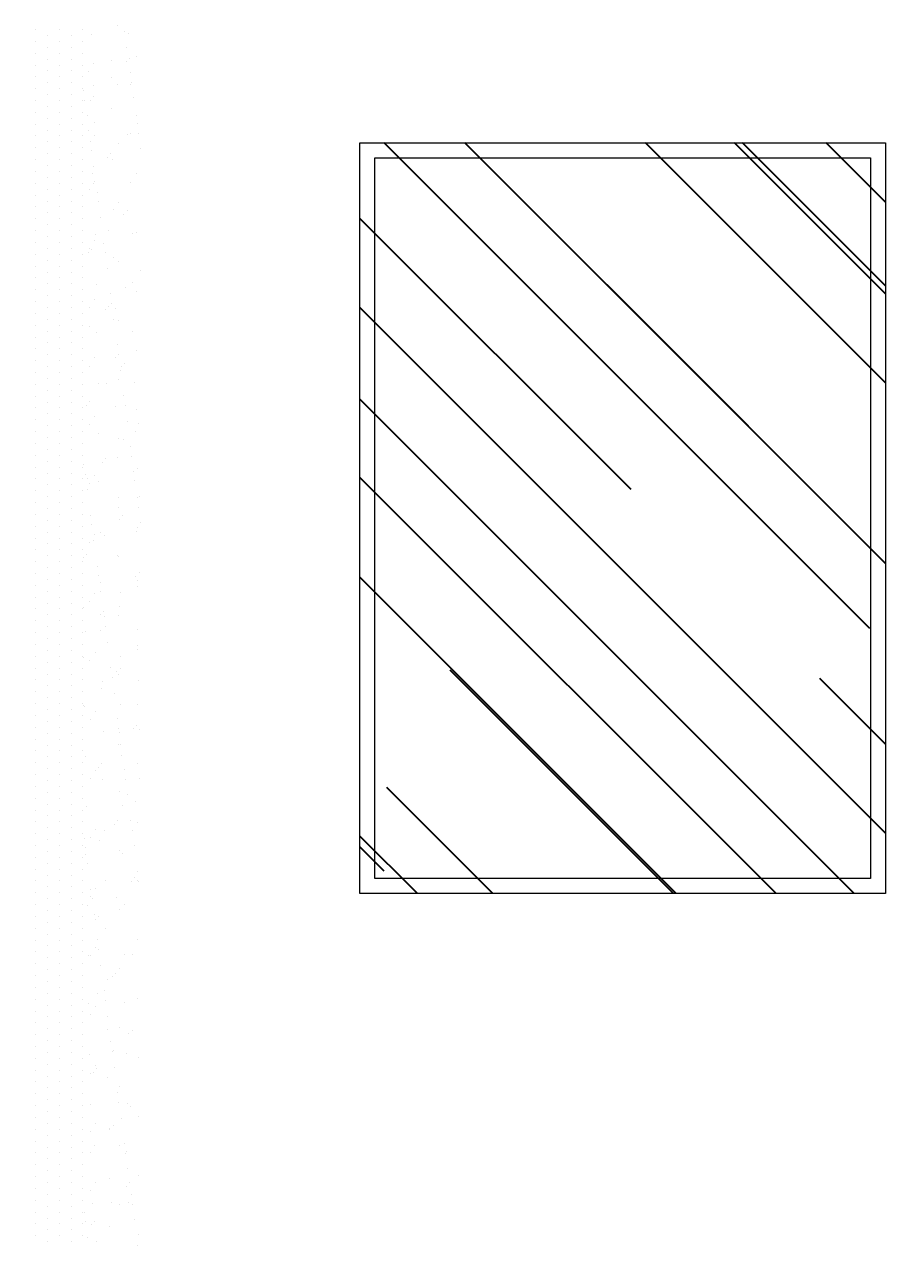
# Model space of a CAD drawing. Extents: x -178 to 151, y -135 to 745.
# Drawn here: x 119.346 to 120.275, y 706.29 to 707.608 of the extents above; entities that cross this region are included whole.
import ezdxf

# ---------------------------------------------------------------- set-up
doc = ezdxf.new("R2010")
doc.units = 0
doc.header["$MEASUREMENT"] = 0
doc.header["$PDSIZE"] = -5
doc.layers.get('0').update_dxf_attribs({"linetype": 'CONTINUOUS'})
doc.layers.get('Defpoints').update_dxf_attribs({"linetype": 'CONTINUOUS'})
doc.layers.add('COTA', color=7, linetype='CONTINUOUS')
doc.layers.add('COTAS', color=7, linetype='CONTINUOUS')
for name, color, linetype, lineweight in [('E-Lay-9', 9, 'CONTINUOUS', 9), ('E-Pen-C', 4, 'CONTINUOUS', 15), ('E-Pen-G', 3, 'CONTINUOUS', 30)]:
    doc.layers.add(name, color=color, linetype=linetype, lineweight=lineweight)
doc.styles.add('F2', font='swissc.ttf')
doc.dimstyles.new('DIMENSION-1', dxfattribs={"dimtxt": 0.11, "dimasz": 0.07, "dimexe": 1, "dimexo": 0, "dimgap": 0.12, "dimtad": 1, "dimzin": 7, "dimdsep": 46, "dimtxsty": 'F2', "dimblk1": 'TRACO', "dimblk2": 'TRACO', "dimsah": 1, "dimcen": 1, "dimse1": 1, "dimse2": 1, "dimclrd": 256, "dimclre": 256, "dimclrt": 6, "dimadec": 0, "dimazin": 0, "dimtfac": 1, "dimtix": 1, "dimtmove": 2, "dimatfit": 3, "dimldrblk": 'TRACO', "dimfxl": 1, "dimtolj": 1, "dimtzin": 0, "dimarcsym": 0})

# ---------------------------------------------------------------- blocks, each defined once
blk = doc.blocks.new('A$C7AFB675E')
at = {"color": 8}
for p, q in [((5.0445, 2.2818), (5.0445, 2.2818)), ((5.0307, 2.272), (5.0307, 2.272)), ((5.0351, 2.2741), (5.0351, 2.2741)), ((5.0793, 2.2704), (5.0793, 2.2704)), ((5.0912, 2.2769), (5.0912, 2.2769)), ((5.0912, 2.2612), (5.0912, 2.2612)), ((5.1069, 2.269), (5.1069, 2.269)), ((5.1227, 2.2769), (5.1227, 2.2769)), ((5.1227, 2.2612), (5.1227, 2.2612)), ((5.1384, 2.269), (5.1384, 2.269)), ((5.1542, 2.2769), (5.1542, 2.2769)), ((5.1542, 2.2612), (5.1542, 2.2612)), ((5.0324, 2.2536), (5.0324, 2.2536)), ((5.0912, 2.2454), (5.0912, 2.2454)), ((5.1069, 2.2533), (5.1069, 2.2533)), ((5.1227, 2.2454), (5.1227, 2.2454)), ((5.1384, 2.2533), (5.1384, 2.2533)), ((5.1542, 2.2454), (5.1542, 2.2454)), ((5.02, 2.2416), (5.02, 2.2416)), ((5.0291, 2.239), (5.0291, 2.239)), ((5.0333, 2.2344), (5.0333, 2.2344)), ((5.0532, 2.2364), (5.0532, 2.2364)), ((5.0764, 2.2318), (5.0764, 2.2318)), ((5.0912, 2.2297), (5.0912, 2.2297)), ((5.1069, 2.2375), (5.1069, 2.2375)), ((5.1227, 2.2297), (5.1227, 2.2297)), ((5.1384, 2.2375), (5.1384, 2.2375)), ((5.1542, 2.2297), (5.1542, 2.2297)), ((5.0279, 2.2194), (5.0279, 2.2194)), ((5.0534, 2.2125), (5.0534, 2.2125)), ((5.0831, 2.2212), (5.0831, 2.2212)), ((5.0912, 2.2139), (5.0912, 2.2139)), ((5.1069, 2.2218), (5.1069, 2.2218)), ((5.1227, 2.2139), (5.1227, 2.2139)), ((5.1384, 2.2218), (5.1384, 2.2218)), ((5.1542, 2.2139), (5.1542, 2.2139)), ((5.0261, 2.2062), (5.0261, 2.2062)), ((5.0283, 2.2039), (5.0283, 2.2039)), ((5.0444, 2.2033), (5.0444, 2.2033)), ((5.0768, 2.2024), (5.0768, 2.2024)), ((5.0901, 2.1961), (5.0901, 2.1961)), ((5.0912, 2.1982), (5.0912, 2.1982)), ((5.1069, 2.206), (5.1069, 2.206)), ((5.1227, 2.1982), (5.1227, 2.1982)), ((5.1384, 2.206), (5.1384, 2.206)), ((5.1542, 2.1982), (5.1542, 2.1982)), ((5.0234, 2.1858), (5.0234, 2.1858)), ((5.0764, 2.1874), (5.0764, 2.1874)), ((5.0807, 2.1827), (5.0807, 2.1827)), ((5.0883, 2.183), (5.0883, 2.183)), ((5.0912, 2.1824), (5.0912, 2.1824)), ((5.1069, 2.1903), (5.1069, 2.1903)), ((5.1227, 2.1824), (5.1227, 2.1824)), ((5.1384, 2.1903), (5.1384, 2.1903)), ((5.1542, 2.1824), (5.1542, 2.1824)), ((5.0535, 2.172), (5.0535, 2.172)), ((5.0912, 2.1667), (5.0912, 2.1667)), ((5.1069, 2.1745), (5.1069, 2.1745)), ((5.1227, 2.1667), (5.1227, 2.1667)), ((5.1384, 2.1745), (5.1384, 2.1745)), ((5.1542, 2.1667), (5.1542, 2.1667)), ((5.0189, 2.1515), (5.0189, 2.1515)), ((5.0199, 2.1631), (5.0199, 2.1631)), ((5.0762, 2.1534), (5.0762, 2.1534)), ((5.0856, 2.1625), (5.0856, 2.1625)), ((5.0912, 2.1509), (5.0912, 2.1509)), ((5.1069, 2.1588), (5.1069, 2.1588)), ((5.1227, 2.1509), (5.1227, 2.1509)), ((5.1384, 2.1588), (5.1384, 2.1588)), ((5.1542, 2.1509), (5.1542, 2.1509)), ((5.0172, 2.1384), (5.0172, 2.1384)), ((5.0274, 2.138), (5.0274, 2.138)), ((5.0313, 2.1367), (5.0313, 2.1367)), ((5.076, 2.1364), (5.076, 2.1364)), ((5.083, 2.1427), (5.083, 2.1427)), ((5.0912, 2.1352), (5.0912, 2.1352)), ((5.1069, 2.143), (5.1069, 2.143)), ((5.1227, 2.1352), (5.1227, 2.1352)), ((5.1384, 2.143), (5.1384, 2.143)), ((5.1542, 2.1352), (5.1542, 2.1352)), ((5.0145, 2.1179), (5.0145, 2.1179)), ((5.0443, 2.1248), (5.0443, 2.1248)), ((5.0794, 2.1152), (5.0794, 2.1152)), ((5.0811, 2.1283), (5.0811, 2.1283)), ((5.0912, 2.1194), (5.0912, 2.1194)), ((5.1069, 2.1273), (5.1069, 2.1273)), ((5.1227, 2.1194), (5.1227, 2.1194)), ((5.1384, 2.1273), (5.1384, 2.1273)), ((5.1542, 2.1194), (5.1542, 2.1194)), ((5.0511, 2.1039), (5.0511, 2.1039)), ((5.0543, 2.1116), (5.0543, 2.1116)), ((5.0585, 2.107), (5.0585, 2.107)), ((5.0912, 2.1037), (5.0912, 2.1037)), ((5.1069, 2.1115), (5.1069, 2.1115)), ((5.1227, 2.1037), (5.1227, 2.1037)), ((5.1384, 2.1115), (5.1384, 2.1115)), ((5.1542, 2.1037), (5.1542, 2.1037)), ((5.0197, 2.0846), (5.0197, 2.0846)), ((5.0767, 2.0947), (5.0767, 2.0947)), ((5.0786, 2.0851), (5.0786, 2.0851)), ((5.0912, 2.0879), (5.0912, 2.0879)), ((5.1069, 2.0958), (5.1069, 2.0958)), ((5.1227, 2.0879), (5.1227, 2.0879)), ((5.1384, 2.0958), (5.1384, 2.0958)), ((5.1542, 2.0879), (5.1542, 2.0879)), ((5.0278, 2.0735), (5.0278, 2.0735)), ((5.0761, 2.0749), (5.0761, 2.0749)), ((5.0763, 2.0719), (5.0763, 2.0719)), ((5.0912, 2.0722), (5.0912, 2.0722)), ((5.1069, 2.08), (5.1069, 2.08)), ((5.1227, 2.0722), (5.1227, 2.0722)), ((5.1384, 2.08), (5.1384, 2.08)), ((5.1542, 2.0722), (5.1542, 2.0722)), ((5.0722, 2.0605), (5.0722, 2.0605)), ((5.0829, 2.0643), (5.0829, 2.0643)), ((5.0912, 2.0564), (5.0912, 2.0564)), ((5.1069, 2.0643), (5.1069, 2.0643)), ((5.1227, 2.0564), (5.1227, 2.0564)), ((5.1384, 2.0643), (5.1384, 2.0643)), ((5.1542, 2.0564), (5.1542, 2.0564)), ((5.0322, 2.0359), (5.0322, 2.0359)), ((5.0441, 2.0464), (5.0441, 2.0464)), ((5.0502, 2.0379), (5.0502, 2.0379)), ((5.0705, 2.0473), (5.0705, 2.0473)), ((5.0912, 2.0407), (5.0912, 2.0407)), ((5.1069, 2.0485), (5.1069, 2.0485)), ((5.1227, 2.0407), (5.1227, 2.0407)), ((5.1384, 2.0485), (5.1384, 2.0485)), ((5.1542, 2.0407), (5.1542, 2.0407)), ((5.0364, 2.0312), (5.0364, 2.0312)), ((5.0678, 2.0269), (5.0678, 2.0269)), ((5.0912, 2.0249), (5.0912, 2.0249)), ((5.1069, 2.0328), (5.1069, 2.0328)), ((5.1069, 2.017), (5.1069, 2.017)), ((5.1227, 2.0249), (5.1227, 2.0249)), ((5.1384, 2.0328), (5.1384, 2.0328)), ((5.1384, 2.017), (5.1384, 2.017)), ((5.1542, 2.0249), (5.1542, 2.0249)), ((5.0196, 2.0061), (5.0196, 2.0061)), ((5.0253, 2.0055), (5.0253, 2.0055)), ((5.0565, 2.0093), (5.0565, 2.0093)), ((5.0739, 2.0039), (5.0739, 2.0039)), ((5.0912, 2.0092), (5.0912, 2.0092)), ((5.1069, 2.0013), (5.1069, 2.0013)), ((5.1227, 2.0092), (5.1227, 2.0092)), ((5.1384, 2.0013), (5.1384, 2.0013)), ((5.1542, 2.0092), (5.1542, 2.0092)), ((5.0633, 1.9926), (5.0633, 1.9926)), ((5.0759, 1.9964), (5.0759, 1.9964)), ((5.0827, 1.9858), (5.0827, 1.9858)), ((5.0912, 1.9934), (5.0912, 1.9934)), ((5.1069, 1.9855), (5.1069, 1.9855)), ((5.1227, 1.9934), (5.1227, 1.9934)), ((5.1384, 1.9855), (5.1384, 1.9855)), ((5.1542, 1.9934), (5.1542, 1.9934)), ((5.0505, 1.9735), (5.0505, 1.9735)), ((5.0615, 1.9795), (5.0615, 1.9795)), ((5.0795, 1.9842), (5.0795, 1.9842)), ((5.0838, 1.9796), (5.0838, 1.9796)), ((5.0912, 1.9777), (5.0912, 1.9777)), ((5.1069, 1.9698), (5.1069, 1.9698)), ((5.1227, 1.9777), (5.1227, 1.9777)), ((5.1384, 1.9698), (5.1384, 1.9698)), ((5.1542, 1.9777), (5.1542, 1.9777)), ((5.0143, 1.9555), (5.0143, 1.9555)), ((5.044, 1.9679), (5.044, 1.9679)), ((5.0588, 1.959), (5.0588, 1.959)), ((5.0912, 1.9619), (5.0912, 1.9619)), ((5.1069, 1.954), (5.1069, 1.954)), ((5.1227, 1.9619), (5.1227, 1.9619)), ((5.1384, 1.954), (5.1384, 1.954)), ((5.1542, 1.9619), (5.1542, 1.9619)), ((5.0245, 1.9395), (5.0245, 1.9395)), ((5.073, 1.9379), (5.073, 1.9379)), ((5.0912, 1.9462), (5.0912, 1.9462)), ((5.1069, 1.9383), (5.1069, 1.9383)), ((5.1227, 1.9462), (5.1227, 1.9462)), ((5.1384, 1.9383), (5.1384, 1.9383)), ((5.1542, 1.9462), (5.1542, 1.9462)), ((5.0195, 1.9277), (5.0195, 1.9277)), ((5.0344, 1.9335), (5.0344, 1.9335)), ((5.0543, 1.9248), (5.0543, 1.9248)), ((5.0912, 1.9304), (5.0912, 1.9304)), ((5.1069, 1.9225), (5.1069, 1.9225)), ((5.1227, 1.9304), (5.1227, 1.9304)), ((5.1384, 1.9225), (5.1384, 1.9225)), ((5.1542, 1.9304), (5.1542, 1.9304)), ((5.0481, 1.9054), (5.0481, 1.9054)), ((5.0526, 1.9117), (5.0526, 1.9117)), ((5.0574, 1.9085), (5.0574, 1.9085)), ((5.0616, 1.9038), (5.0616, 1.9038)), ((5.0758, 1.9179), (5.0758, 1.9179)), ((5.0826, 1.9073), (5.0826, 1.9073)), ((5.0912, 1.9147), (5.0912, 1.9147)), ((5.1069, 1.9068), (5.1069, 1.9068)), ((5.1227, 1.9147), (5.1227, 1.9147)), ((5.1384, 1.9068), (5.1384, 1.9068)), ((5.1542, 1.9147), (5.1542, 1.9147)), ((5.0438, 1.8894), (5.0438, 1.8894)), ((5.0499, 1.8912), (5.0499, 1.8912)), ((5.0912, 1.8989), (5.0912, 1.8989)), ((5.1069, 1.891), (5.1069, 1.891)), ((5.1227, 1.8989), (5.1227, 1.8989)), ((5.1384, 1.891), (5.1384, 1.891)), ((5.1542, 1.8989), (5.1542, 1.8989)), ((5.0248, 1.875), (5.0248, 1.875)), ((5.0733, 1.8734), (5.0733, 1.8734)), ((5.0817, 1.8819), (5.0817, 1.8819)), ((5.0912, 1.8832), (5.0912, 1.8832)), ((5.1069, 1.8753), (5.1069, 1.8753)), ((5.1227, 1.8832), (5.1227, 1.8832)), ((5.1384, 1.8753), (5.1384, 1.8753)), ((5.1542, 1.8832), (5.1542, 1.8832)), ((5.0454, 1.857), (5.0454, 1.857)), ((5.0912, 1.8674), (5.0912, 1.8674)), ((5.1069, 1.8595), (5.1069, 1.8595)), ((5.1227, 1.8674), (5.1227, 1.8674)), ((5.1384, 1.8595), (5.1384, 1.8595)), ((5.1542, 1.8674), (5.1542, 1.8674)), ((5.0193, 1.8492), (5.0193, 1.8492)), ((5.0437, 1.8438), (5.0437, 1.8438)), ((5.0472, 1.8395), (5.0472, 1.8395)), ((5.0757, 1.8395), (5.0757, 1.8395)), ((5.0912, 1.8517), (5.0912, 1.8517)), ((5.1069, 1.8438), (5.1069, 1.8438)), ((5.1227, 1.8517), (5.1227, 1.8517)), ((5.1384, 1.8438), (5.1384, 1.8438)), ((5.1542, 1.8517), (5.1542, 1.8517)), ((5.0353, 1.8327), (5.0353, 1.8327)), ((5.0395, 1.8281), (5.0395, 1.8281)), ((5.041, 1.8234), (5.041, 1.8234)), ((5.0824, 1.8288), (5.0824, 1.8288)), ((5.0912, 1.8359), (5.0912, 1.8359)), ((5.1069, 1.828), (5.1069, 1.828)), ((5.1227, 1.8359), (5.1227, 1.8359)), ((5.1384, 1.828), (5.1384, 1.828)), ((5.1542, 1.8359), (5.1542, 1.8359)), ((5.0223, 1.807), (5.0223, 1.807)), ((5.0437, 1.8109), (5.0437, 1.8109)), ((5.0596, 1.8061), (5.0596, 1.8061)), ((5.0912, 1.8202), (5.0912, 1.8202)), ((5.1069, 1.8123), (5.1069, 1.8123)), ((5.1227, 1.8202), (5.1227, 1.8202)), ((5.1384, 1.8123), (5.1384, 1.8123)), ((5.1542, 1.8202), (5.1542, 1.8202)), ((5.0709, 1.8054), (5.0709, 1.8054)), ((5.0912, 1.8044), (5.0912, 1.8044)), ((5.1069, 1.7965), (5.1069, 1.7965)), ((5.1227, 1.8044), (5.1227, 1.8044)), ((5.1384, 1.7965), (5.1384, 1.7965)), ((5.1542, 1.8044), (5.1542, 1.8044)), ((5.0348, 1.776), (5.0348, 1.776)), ((5.0365, 1.7891), (5.0365, 1.7891)), ((5.0476, 1.775), (5.0476, 1.775)), ((5.0826, 1.7811), (5.0826, 1.7811)), ((5.0868, 1.7764), (5.0868, 1.7764)), ((5.0912, 1.7887), (5.0912, 1.7887)), ((5.0912, 1.7729), (5.0912, 1.7729)), ((5.1069, 1.7808), (5.1069, 1.7808)), ((5.1227, 1.7887), (5.1227, 1.7887)), ((5.1227, 1.7729), (5.1227, 1.7729)), ((5.1384, 1.7808), (5.1384, 1.7808)), ((5.1542, 1.7887), (5.1542, 1.7887)), ((5.1542, 1.7729), (5.1542, 1.7729)), ((5.0192, 1.7707), (5.0192, 1.7707)), ((5.0755, 1.761), (5.0755, 1.761)), ((5.0912, 1.7572), (5.0912, 1.7572)), ((5.1069, 1.765), (5.1069, 1.765)), ((5.1227, 1.7572), (5.1227, 1.7572)), ((5.1384, 1.765), (5.1384, 1.765)), ((5.1542, 1.7572), (5.1542, 1.7572)), ((5.0174, 1.7523), (5.0174, 1.7523)), ((5.0215, 1.741), (5.0215, 1.741)), ((5.0321, 1.7555), (5.0321, 1.7555)), ((5.0823, 1.7504), (5.0823, 1.7504)), ((5.0912, 1.7414), (5.0912, 1.7414)), ((5.1069, 1.7493), (5.1069, 1.7493)), ((5.1227, 1.7414), (5.1227, 1.7414)), ((5.1384, 1.7493), (5.1384, 1.7493)), ((5.1542, 1.7414), (5.1542, 1.7414)), ((5.0375, 1.7304), (5.0375, 1.7304)), ((5.0435, 1.7324), (5.0435, 1.7324)), ((5.07, 1.7394), (5.07, 1.7394)), ((5.0912, 1.7257), (5.0912, 1.7257)), ((5.1069, 1.7335), (5.1069, 1.7335)), ((5.1227, 1.7257), (5.1227, 1.7257)), ((5.1384, 1.7335), (5.1384, 1.7335)), ((5.1542, 1.7257), (5.1542, 1.7257)), ((5.0258, 1.7082), (5.0258, 1.7082)), ((5.0275, 1.7213), (5.0275, 1.7213)), ((5.0912, 1.7099), (5.0912, 1.7099)), ((5.1069, 1.7178), (5.1069, 1.7178)), ((5.1227, 1.7099), (5.1227, 1.7099)), ((5.1384, 1.7178), (5.1384, 1.7178)), ((5.1542, 1.7099), (5.1542, 1.7099)), ((5.019, 1.6922), (5.019, 1.6922)), ((5.0451, 1.7069), (5.0451, 1.7069)), ((5.0605, 1.7053), (5.0605, 1.7053)), ((5.0647, 1.7007), (5.0647, 1.7007)), ((5.0897, 1.6981), (5.0897, 1.6981)), ((5.0912, 1.6942), (5.0912, 1.6942)), ((5.1069, 1.702), (5.1069, 1.702)), ((5.1227, 1.6942), (5.1227, 1.6942)), ((5.1384, 1.702), (5.1384, 1.702)), ((5.1542, 1.6942), (5.1542, 1.6942)), ((5.0218, 1.6765), (5.0218, 1.6765)), ((5.0231, 1.6877), (5.0231, 1.6877)), ((5.0754, 1.6825), (5.0754, 1.6825)), ((5.0848, 1.6787), (5.0848, 1.6787)), ((5.088, 1.6849), (5.088, 1.6849)), ((5.0912, 1.6784), (5.0912, 1.6784)), ((5.1069, 1.6863), (5.1069, 1.6863)), ((5.1227, 1.6784), (5.1227, 1.6784)), ((5.1384, 1.6863), (5.1384, 1.6863)), ((5.1542, 1.6784), (5.1542, 1.6784)), ((5.0703, 1.6749), (5.0703, 1.6749)), ((5.0821, 1.6719), (5.0821, 1.6719)), ((5.0853, 1.6645), (5.0853, 1.6645)), ((5.0912, 1.6627), (5.0912, 1.6627)), ((5.1069, 1.6705), (5.1069, 1.6705)), ((5.1227, 1.6627), (5.1227, 1.6627)), ((5.1384, 1.6705), (5.1384, 1.6705)), ((5.1542, 1.6627), (5.1542, 1.6627)), ((5.0154, 1.6546), (5.0154, 1.6546)), ((5.0186, 1.6535), (5.0186, 1.6535)), ((5.0434, 1.654), (5.0434, 1.654)), ((5.0912, 1.6469), (5.0912, 1.6469)), ((5.1069, 1.6548), (5.1069, 1.6548)), ((5.1227, 1.6469), (5.1227, 1.6469)), ((5.1384, 1.6548), (5.1384, 1.6548)), ((5.1542, 1.6469), (5.1542, 1.6469)), ((5.0169, 1.6403), (5.0169, 1.6403)), ((5.0384, 1.6295), (5.0384, 1.6295)), ((5.0443, 1.641), (5.0443, 1.641)), ((5.0808, 1.6302), (5.0808, 1.6302)), ((5.0912, 1.6312), (5.0912, 1.6312)), ((5.1069, 1.639), (5.1069, 1.639)), ((5.1227, 1.6312), (5.1227, 1.6312)), ((5.1384, 1.639), (5.1384, 1.639)), ((5.1542, 1.6312), (5.1542, 1.6312)), ((5.0142, 1.6199), (5.0142, 1.6199)), ((5.0189, 1.6138), (5.0189, 1.6138)), ((5.0426, 1.6249), (5.0426, 1.6249)), ((5.0791, 1.6171), (5.0791, 1.6171)), ((5.0912, 1.6154), (5.0912, 1.6154)), ((5.1069, 1.6233), (5.1069, 1.6233)), ((5.1227, 1.6154), (5.1227, 1.6154)), ((5.1384, 1.6233), (5.1384, 1.6233)), ((5.1542, 1.6154), (5.1542, 1.6154)), ((5.0193, 1.6085), (5.0193, 1.6085)), ((5.0627, 1.603), (5.0627, 1.603)), ((5.0679, 1.6069), (5.0679, 1.6069)), ((5.0752, 1.604), (5.0752, 1.604)), ((5.0764, 1.5966), (5.0764, 1.5966)), ((5.0912, 1.5997), (5.0912, 1.5997)), ((5.1069, 1.6075), (5.1069, 1.6075)), ((5.1227, 1.5997), (5.1227, 1.5997)), ((5.1384, 1.6075), (5.1384, 1.6075)), ((5.1542, 1.5997), (5.1542, 1.5997)), ((5.082, 1.5934), (5.082, 1.5934)), ((5.0857, 1.5779), (5.0857, 1.5779)), ((5.0912, 1.5839), (5.0912, 1.5839)), ((5.1069, 1.5918), (5.1069, 1.5918)), ((5.1227, 1.5839), (5.1227, 1.5839)), ((5.1384, 1.5918), (5.1384, 1.5918)), ((5.1542, 1.5839), (5.1542, 1.5839)), ((5.0433, 1.5755), (5.0433, 1.5755)), ((5.0446, 1.5765), (5.0446, 1.5765)), ((5.0719, 1.5624), (5.0719, 1.5624)), ((5.0899, 1.5733), (5.0899, 1.5733)), ((5.0912, 1.5682), (5.0912, 1.5682)), ((5.1069, 1.576), (5.1069, 1.576)), ((5.1227, 1.5682), (5.1227, 1.5682)), ((5.1384, 1.576), (5.1384, 1.576)), ((5.1542, 1.5682), (5.1542, 1.5682)), ((5.0162, 1.5538), (5.0162, 1.5538)), ((5.0205, 1.5491), (5.0205, 1.5491)), ((5.0701, 1.5493), (5.0701, 1.5493)), ((5.0912, 1.5524), (5.0912, 1.5524)), ((5.1069, 1.5603), (5.1069, 1.5603)), ((5.1227, 1.5524), (5.1227, 1.5524)), ((5.1384, 1.5603), (5.1384, 1.5603)), ((5.1542, 1.5524), (5.1542, 1.5524)), ((5.0185, 1.5425), (5.0185, 1.5425)), ((5.0187, 1.5353), (5.0187, 1.5353)), ((5.0671, 1.5409), (5.0671, 1.5409)), ((5.0912, 1.5367), (5.0912, 1.5367)), ((5.1069, 1.5445), (5.1069, 1.5445)), ((5.1227, 1.5367), (5.1227, 1.5367)), ((5.1384, 1.5445), (5.1384, 1.5445)), ((5.1542, 1.5367), (5.1542, 1.5367)), ((5.0406, 1.5272), (5.0406, 1.5272)), ((5.0675, 1.5288), (5.0675, 1.5288)), ((5.0751, 1.5255), (5.0751, 1.5255)), ((5.0819, 1.5149), (5.0819, 1.5149)), ((5.0912, 1.5209), (5.0912, 1.5209)), ((5.1069, 1.5288), (5.1069, 1.5288)), ((5.1069, 1.513), (5.1069, 1.513)), ((5.1227, 1.5209), (5.1227, 1.5209)), ((5.1384, 1.5288), (5.1384, 1.5288)), ((5.1384, 1.513), (5.1384, 1.513)), ((5.1542, 1.5209), (5.1542, 1.5209)), ((5.0421, 1.5084), (5.0421, 1.5084)), ((5.0431, 1.497), (5.0431, 1.497)), ((5.0636, 1.5021), (5.0636, 1.5021)), ((5.0678, 1.4975), (5.0678, 1.4975)), ((5.0907, 1.5068), (5.0907, 1.5068)), ((5.0912, 1.5052), (5.0912, 1.5052)), ((5.1069, 1.4973), (5.1069, 1.4973)), ((5.1227, 1.5052), (5.1227, 1.5052)), ((5.1384, 1.4973), (5.1384, 1.4973)), ((5.1542, 1.5052), (5.1542, 1.5052)), ((5.0612, 1.4814), (5.0612, 1.4814)), ((5.0629, 1.4946), (5.0629, 1.4946)), ((5.0912, 1.4894), (5.0912, 1.4894)), ((5.1069, 1.4815), (5.1069, 1.4815)), ((5.1227, 1.4894), (5.1227, 1.4894)), ((5.1384, 1.4815), (5.1384, 1.4815)), ((5.1542, 1.4894), (5.1542, 1.4894)), ((5.0188, 1.478), (5.0188, 1.478)), ((5.0674, 1.4765), (5.0674, 1.4765)), ((5.0879, 1.4756), (5.0879, 1.4756)), ((5.0912, 1.4737), (5.0912, 1.4737)), ((5.1069, 1.4658), (5.1069, 1.4658)), ((5.1227, 1.4737), (5.1227, 1.4737)), ((5.1384, 1.4658), (5.1384, 1.4658)), ((5.1542, 1.4737), (5.1542, 1.4737)), ((5.0185, 1.4515), (5.0185, 1.4515)), ((5.0186, 1.4568), (5.0186, 1.4568)), ((5.0585, 1.461), (5.0585, 1.461)), ((5.0912, 1.4579), (5.0912, 1.4579)), ((5.1069, 1.45), (5.1069, 1.45)), ((5.1227, 1.4579), (5.1227, 1.4579)), ((5.1384, 1.45), (5.1384, 1.45)), ((5.1542, 1.4579), (5.1542, 1.4579)), ((5.0413, 1.4425), (5.0413, 1.4425)), ((5.0749, 1.4471), (5.0749, 1.4471)), ((5.0817, 1.4364), (5.0817, 1.4364)), ((5.0898, 1.4409), (5.0898, 1.4409)), ((5.0912, 1.4422), (5.0912, 1.4422)), ((5.1069, 1.4343), (5.1069, 1.4343)), ((5.1227, 1.4422), (5.1227, 1.4422)), ((5.1384, 1.4343), (5.1384, 1.4343)), ((5.1542, 1.4422), (5.1542, 1.4422)), ((5.0415, 1.4264), (5.0415, 1.4264)), ((5.043, 1.4185), (5.043, 1.4185)), ((5.0457, 1.4217), (5.0457, 1.4217)), ((5.054, 1.4267), (5.054, 1.4267)), ((5.0912, 1.4264), (5.0912, 1.4264)), ((5.1069, 1.4185), (5.1069, 1.4185)), ((5.1227, 1.4264), (5.1227, 1.4264)), ((5.1384, 1.4185), (5.1384, 1.4185)), ((5.1542, 1.4264), (5.1542, 1.4264)), ((5.0164, 1.41), (5.0164, 1.41)), ((5.0523, 1.4136), (5.0523, 1.4136)), ((5.0649, 1.4084), (5.0649, 1.4084)), ((5.0658, 1.3998), (5.0658, 1.3998)), ((5.0912, 1.4107), (5.0912, 1.4107)), ((5.1069, 1.4028), (5.1069, 1.4028)), ((5.1227, 1.4107), (5.1227, 1.4107)), ((5.1384, 1.4028), (5.1384, 1.4028)), ((5.1542, 1.4107), (5.1542, 1.4107)), ((5.0496, 1.3931), (5.0496, 1.3931)), ((5.0912, 1.3949), (5.0912, 1.3949)), ((5.1069, 1.387), (5.1069, 1.387)), ((5.1227, 1.3949), (5.1227, 1.3949)), ((5.1384, 1.387), (5.1384, 1.387)), ((5.1542, 1.3949), (5.1542, 1.3949)), ((5.0185, 1.3783), (5.0185, 1.3783)), ((5.0416, 1.378), (5.0416, 1.378)), ((5.0748, 1.3686), (5.0748, 1.3686)), ((5.0888, 1.3747), (5.0888, 1.3747)), ((5.0901, 1.3764), (5.0901, 1.3764)), ((5.0912, 1.3792), (5.0912, 1.3792)), ((5.1069, 1.3713), (5.1069, 1.3713)), ((5.1227, 1.3792), (5.1227, 1.3792)), ((5.1384, 1.3713), (5.1384, 1.3713)), ((5.1542, 1.3792), (5.1542, 1.3792)), ((5.0193, 1.3506), (5.0193, 1.3506)), ((5.0451, 1.3589), (5.0451, 1.3589)), ((5.0816, 1.358), (5.0816, 1.358)), ((5.0912, 1.3634), (5.0912, 1.3634)), ((5.1069, 1.3555), (5.1069, 1.3555)), ((5.1227, 1.3634), (5.1227, 1.3634)), ((5.1384, 1.3555), (5.1384, 1.3555)), ((5.1542, 1.3634), (5.1542, 1.3634)), ((5.0155, 1.344), (5.0155, 1.344)), ((5.0236, 1.346), (5.0236, 1.346)), ((5.0428, 1.3401), (5.0428, 1.3401)), ((5.0434, 1.3458), (5.0434, 1.3458)), ((5.0641, 1.3424), (5.0641, 1.3424)), ((5.0912, 1.3477), (5.0912, 1.3477)), ((5.1069, 1.3398), (5.1069, 1.3398)), ((5.1227, 1.3477), (5.1227, 1.3477)), ((5.1384, 1.3398), (5.1384, 1.3398)), ((5.1542, 1.3477), (5.1542, 1.3477)), ((5.0407, 1.3253), (5.0407, 1.3253)), ((5.0437, 1.3241), (5.0437, 1.3241)), ((5.0912, 1.3319), (5.0912, 1.3319)), ((5.1069, 1.324), (5.1069, 1.324)), ((5.1227, 1.3319), (5.1227, 1.3319)), ((5.1384, 1.324), (5.1384, 1.324)), ((5.1542, 1.3319), (5.1542, 1.3319)), ((5.0391, 1.3099), (5.0391, 1.3099)), ((5.0877, 1.3084), (5.0877, 1.3084)), ((5.0912, 1.3162), (5.0912, 1.3162)), ((5.1069, 1.3083), (5.1069, 1.3083)), ((5.1227, 1.3162), (5.1227, 1.3162)), ((5.1384, 1.3083), (5.1384, 1.3083)), ((5.1542, 1.3162), (5.1542, 1.3162)), ((5.0183, 1.2998), (5.0183, 1.2998)), ((5.0362, 1.2911), (5.0362, 1.2911)), ((5.0667, 1.299), (5.0667, 1.299)), ((5.0709, 1.2943), (5.0709, 1.2943)), ((5.0747, 1.2901), (5.0747, 1.2901)), ((5.0912, 1.3004), (5.0912, 1.3004)), ((5.1069, 1.2925), (5.1069, 1.2925)), ((5.1227, 1.3004), (5.1227, 1.3004)), ((5.1384, 1.2925), (5.1384, 1.2925)), ((5.1542, 1.3004), (5.1542, 1.3004)), ((5.0158, 1.2796), (5.0158, 1.2796)), ((5.0344, 1.2779), (5.0344, 1.2779)), ((5.0644, 1.278), (5.0644, 1.278)), ((5.0814, 1.2795), (5.0814, 1.2795)), ((5.0912, 1.2847), (5.0912, 1.2847)), ((5.0912, 1.2689), (5.0912, 1.2689)), ((5.1069, 1.2768), (5.1069, 1.2768)), ((5.1227, 1.2847), (5.1227, 1.2847)), ((5.1227, 1.2689), (5.1227, 1.2689)), ((5.1384, 1.2768), (5.1384, 1.2768)), ((5.1542, 1.2847), (5.1542, 1.2847)), ((5.1542, 1.2689), (5.1542, 1.2689)), ((5.0317, 1.2575), (5.0317, 1.2575)), ((5.0427, 1.2616), (5.0427, 1.2616)), ((5.0912, 1.2532), (5.0912, 1.2532)), ((5.1069, 1.261), (5.1069, 1.261)), ((5.1227, 1.2532), (5.1227, 1.2532)), ((5.1384, 1.261), (5.1384, 1.261)), ((5.1542, 1.2532), (5.1542, 1.2532)), ((5.0216, 1.2483), (5.0216, 1.2483)), ((5.0383, 1.244), (5.0383, 1.244)), ((5.0869, 1.2424), (5.0869, 1.2424)), ((5.0912, 1.2374), (5.0912, 1.2374)), ((5.1069, 1.2453), (5.1069, 1.2453)), ((5.1227, 1.2374), (5.1227, 1.2374)), ((5.1384, 1.2453), (5.1384, 1.2453)), ((5.1542, 1.2374), (5.1542, 1.2374)), ((5.0182, 1.2214), (5.0182, 1.2214)), ((5.0272, 1.2232), (5.0272, 1.2232)), ((5.0445, 1.2232), (5.0445, 1.2232)), ((5.0912, 1.2217), (5.0912, 1.2217)), ((5.1069, 1.2295), (5.1069, 1.2295)), ((5.1227, 1.2217), (5.1227, 1.2217)), ((5.1384, 1.2295), (5.1384, 1.2295)), ((5.1542, 1.2217), (5.1542, 1.2217)), ((5.0255, 1.2101), (5.0255, 1.2101)), ((5.0488, 1.2186), (5.0488, 1.2186)), ((5.0619, 1.2099), (5.0619, 1.2099)), ((5.0745, 1.2116), (5.0745, 1.2116)), ((5.0912, 1.2059), (5.0912, 1.2059)), ((5.1069, 1.2138), (5.1069, 1.2138)), ((5.1227, 1.2059), (5.1227, 1.2059)), ((5.1384, 1.2138), (5.1384, 1.2138)), ((5.1542, 1.2059), (5.1542, 1.2059)), ((5.0228, 1.1896), (5.0228, 1.1896)), ((5.0689, 1.1967), (5.0689, 1.1967)), ((5.0813, 1.201), (5.0813, 1.201)), ((5.0894, 1.2), (5.0894, 1.2)), ((5.0912, 1.1902), (5.0912, 1.1902)), ((5.1069, 1.198), (5.1069, 1.198)), ((5.1227, 1.1902), (5.1227, 1.1902)), ((5.1384, 1.198), (5.1384, 1.198)), ((5.1542, 1.1902), (5.1542, 1.1902)), ((5.0386, 1.1795), (5.0386, 1.1795)), ((5.0426, 1.1831), (5.0426, 1.1831)), ((5.0872, 1.1779), (5.0872, 1.1779)), ((5.0877, 1.1869), (5.0877, 1.1869)), ((5.0912, 1.1744), (5.0912, 1.1744)), ((5.1069, 1.1823), (5.1069, 1.1823)), ((5.1227, 1.1744), (5.1227, 1.1744)), ((5.1384, 1.1823), (5.1384, 1.1823)), ((5.1542, 1.1744), (5.1542, 1.1744)), ((5.0183, 1.1554), (5.0183, 1.1554)), ((5.085, 1.1664), (5.085, 1.1664)), ((5.0912, 1.1587), (5.0912, 1.1587)), ((5.1069, 1.1665), (5.1069, 1.1665)), ((5.1227, 1.1587), (5.1227, 1.1587)), ((5.1384, 1.1665), (5.1384, 1.1665)), ((5.1542, 1.1587), (5.1542, 1.1587)), ((5.0166, 1.1423), (5.0166, 1.1423)), ((5.018, 1.1429), (5.018, 1.1429)), ((5.0224, 1.1475), (5.0224, 1.1475)), ((5.0267, 1.1428), (5.0267, 1.1428)), ((5.0611, 1.1439), (5.0611, 1.1439)), ((5.0912, 1.1429), (5.0912, 1.1429)), ((5.1069, 1.1508), (5.1069, 1.1508)), ((5.1227, 1.1429), (5.1227, 1.1429)), ((5.1384, 1.1508), (5.1384, 1.1508)), ((5.1542, 1.1429), (5.1542, 1.1429)), ((5.0744, 1.1332), (5.0744, 1.1332)), ((5.0805, 1.1322), (5.0805, 1.1322)), ((5.0811, 1.1225), (5.0811, 1.1225)), ((5.0912, 1.1272), (5.0912, 1.1272)), ((5.1069, 1.135), (5.1069, 1.135)), ((5.1227, 1.1272), (5.1227, 1.1272)), ((5.1384, 1.135), (5.1384, 1.135)), ((5.1542, 1.1272), (5.1542, 1.1272)), ((5.0362, 1.1115), (5.0362, 1.1115)), ((5.0468, 1.1209), (5.0468, 1.1209)), ((5.0788, 1.119), (5.0788, 1.119)), ((5.0847, 1.1099), (5.0847, 1.1099)), ((5.0912, 1.1114), (5.0912, 1.1114)), ((5.1069, 1.1193), (5.1069, 1.1193)), ((5.1227, 1.1114), (5.1227, 1.1114)), ((5.1384, 1.1193), (5.1384, 1.1193)), ((5.1542, 1.1114), (5.1542, 1.1114)), ((5.0424, 1.1046), (5.0424, 1.1046)), ((5.0698, 1.0958), (5.0698, 1.0958)), ((5.074, 1.0912), (5.074, 1.0912)), ((5.0761, 1.0986), (5.0761, 1.0986)), ((5.0912, 1.0957), (5.0912, 1.0957)), ((5.1069, 1.1035), (5.1069, 1.1035)), ((5.1227, 1.0957), (5.1227, 1.0957)), ((5.1384, 1.1035), (5.1384, 1.1035)), ((5.1542, 1.0957), (5.1542, 1.0957)), ((5.0614, 1.0795), (5.0614, 1.0795)), ((5.0912, 1.0799), (5.0912, 1.0799)), ((5.1069, 1.0878), (5.1069, 1.0878)), ((5.1227, 1.0799), (5.1227, 1.0799)), ((5.1384, 1.0878), (5.1384, 1.0878)), ((5.1542, 1.0799), (5.1542, 1.0799)), ((5.0179, 1.0644), (5.0179, 1.0644)), ((5.0716, 1.0643), (5.0716, 1.0643)), ((5.0912, 1.0642), (5.0912, 1.0642)), ((5.1069, 1.072), (5.1069, 1.072)), ((5.1227, 1.0642), (5.1227, 1.0642)), ((5.1384, 1.072), (5.1384, 1.072)), ((5.1542, 1.0642), (5.1542, 1.0642)), ((5.0247, 1.0452), (5.0247, 1.0452)), ((5.0353, 1.0455), (5.0353, 1.0455)), ((5.0698, 1.0512), (5.0698, 1.0512)), ((5.0742, 1.0547), (5.0742, 1.0547)), ((5.081, 1.0441), (5.081, 1.0441)), ((5.0839, 1.0439), (5.0839, 1.0439)), ((5.0912, 1.0484), (5.0912, 1.0484)), ((5.1069, 1.0563), (5.1069, 1.0563)), ((5.1227, 1.0484), (5.1227, 1.0484)), ((5.1384, 1.0563), (5.1384, 1.0563)), ((5.1542, 1.0484), (5.1542, 1.0484)), ((5.0423, 1.0262), (5.0423, 1.0262)), ((5.0671, 1.0307), (5.0671, 1.0307)), ((5.0912, 1.0327), (5.0912, 1.0327)), ((5.1069, 1.0405), (5.1069, 1.0405)), ((5.1069, 1.0248), (5.1069, 1.0248)), ((5.1227, 1.0327), (5.1227, 1.0327)), ((5.1384, 1.0405), (5.1384, 1.0405)), ((5.1384, 1.0248), (5.1384, 1.0248)), ((5.1542, 1.0327), (5.1542, 1.0327)), ((5.0476, 1.0201), (5.0476, 1.0201)), ((5.0519, 1.0154), (5.0519, 1.0154)), ((5.0589, 1.0114), (5.0589, 1.0114)), ((5.0912, 1.0169), (5.0912, 1.0169)), ((5.1069, 1.009), (5.1069, 1.009)), ((5.1227, 1.0169), (5.1227, 1.0169)), ((5.1384, 1.009), (5.1384, 1.009)), ((5.1542, 1.0169), (5.1542, 1.0169)), ((5.0626, 0.9965), (5.0626, 0.9965)), ((5.072, 0.9935), (5.072, 0.9935)), ((5.0912, 1.0012), (5.0912, 1.0012)), ((5.1069, 0.9933), (5.1069, 0.9933)), ((5.1227, 1.0012), (5.1227, 1.0012)), ((5.1384, 0.9933), (5.1384, 0.9933)), ((5.1542, 1.0012), (5.1542, 1.0012)), ((5.0178, 0.9859), (5.0178, 0.9859)), ((5.0356, 0.981), (5.0356, 0.981)), ((5.0609, 0.9834), (5.0609, 0.9834)), ((5.0741, 0.9762), (5.0741, 0.9762)), ((5.0842, 0.9794), (5.0842, 0.9794)), ((5.0912, 0.9854), (5.0912, 0.9854)), ((5.1069, 0.9775), (5.1069, 0.9775)), ((5.1227, 0.9854), (5.1227, 0.9854)), ((5.1384, 0.9775), (5.1384, 0.9775)), ((5.1542, 0.9854), (5.1542, 0.9854)), ((5.0582, 0.9629), (5.0582, 0.9629)), ((5.0809, 0.9656), (5.0809, 0.9656)), ((5.0912, 0.9697), (5.0912, 0.9697)), ((5.1069, 0.9618), (5.1069, 0.9618)), ((5.1227, 0.9697), (5.1227, 0.9697)), ((5.1384, 0.9618), (5.1384, 0.9618)), ((5.1542, 0.9697), (5.1542, 0.9697)), ((5.0255, 0.9443), (5.0255, 0.9443)), ((5.0421, 0.9477), (5.0421, 0.9477)), ((5.0581, 0.9455), (5.0581, 0.9455)), ((5.0912, 0.9539), (5.0912, 0.9539)), ((5.1069, 0.946), (5.1069, 0.946)), ((5.1227, 0.9539), (5.1227, 0.9539)), ((5.1384, 0.946), (5.1384, 0.946)), ((5.1542, 0.9539), (5.1542, 0.9539)), ((5.0298, 0.9397), (5.0298, 0.9397)), ((5.0537, 0.9287), (5.0537, 0.9287)), ((5.0912, 0.9382), (5.0912, 0.9382)), ((5.1069, 0.9303), (5.1069, 0.9303)), ((5.1227, 0.9382), (5.1227, 0.9382)), ((5.1384, 0.9303), (5.1384, 0.9303)), ((5.1542, 0.9382), (5.1542, 0.9382)), ((5.0332, 0.913), (5.0332, 0.913)), ((5.0499, 0.9177), (5.0499, 0.9177)), ((5.052, 0.9156), (5.052, 0.9156)), ((5.0817, 0.9114), (5.0817, 0.9114)), ((5.0912, 0.9224), (5.0912, 0.9224)), ((5.1069, 0.9145), (5.1069, 0.9145)), ((5.1227, 0.9224), (5.1227, 0.9224)), ((5.1384, 0.9145), (5.1384, 0.9145)), ((5.1542, 0.9224), (5.1542, 0.9224)), ((5.0176, 0.9075), (5.0176, 0.9075)), ((5.0493, 0.8951), (5.0493, 0.8951)), ((5.0739, 0.8977), (5.0739, 0.8977)), ((5.0912, 0.9067), (5.0912, 0.9067)), ((5.1069, 0.8988), (5.1069, 0.8988)), ((5.1227, 0.9067), (5.1227, 0.9067)), ((5.1384, 0.8988), (5.1384, 0.8988)), ((5.1542, 0.9067), (5.1542, 0.9067)), ((5.0584, 0.881), (5.0584, 0.881)), ((5.0729, 0.8927), (5.0729, 0.8927)), ((5.0771, 0.888), (5.0771, 0.888)), ((5.0807, 0.8871), (5.0807, 0.8871)), ((5.0912, 0.8909), (5.0912, 0.8909)), ((5.1069, 0.883), (5.1069, 0.883)), ((5.1227, 0.8909), (5.1227, 0.8909)), ((5.1384, 0.883), (5.1384, 0.883)), ((5.1542, 0.8909), (5.1542, 0.8909)), ((5.042, 0.8692), (5.042, 0.8692)), ((5.0912, 0.8752), (5.0912, 0.8752)), ((5.1069, 0.8673), (5.1069, 0.8673)), ((5.1227, 0.8752), (5.1227, 0.8752)), ((5.1384, 0.8673), (5.1384, 0.8673)), ((5.1542, 0.8752), (5.1542, 0.8752)), ((5.0323, 0.847), (5.0323, 0.847)), ((5.043, 0.8477), (5.043, 0.8477)), ((5.0448, 0.8608), (5.0448, 0.8608)), ((5.0912, 0.8594), (5.0912, 0.8594)), ((5.1069, 0.8515), (5.1069, 0.8515)), ((5.1227, 0.8594), (5.1227, 0.8594)), ((5.1384, 0.8515), (5.1384, 0.8515)), ((5.1542, 0.8594), (5.1542, 0.8594)), ((5.0278, 0.842), (5.0278, 0.842)), ((5.0809, 0.8454), (5.0809, 0.8454)), ((5.0912, 0.8437), (5.0912, 0.8437)), ((5.1069, 0.8358), (5.1069, 0.8358)), ((5.1227, 0.8437), (5.1227, 0.8437)), ((5.1384, 0.8358), (5.1384, 0.8358)), ((5.1542, 0.8437), (5.1542, 0.8437)), ((5.0175, 0.829), (5.0175, 0.829)), ((5.0403, 0.8272), (5.0403, 0.8272)), ((5.0507, 0.8169), (5.0507, 0.8169)), ((5.0738, 0.8193), (5.0738, 0.8193)), ((5.0912, 0.8279), (5.0912, 0.8279)), ((5.1069, 0.82), (5.1069, 0.82)), ((5.1227, 0.8279), (5.1227, 0.8279)), ((5.1384, 0.82), (5.1384, 0.82)), ((5.1542, 0.8279), (5.1542, 0.8279)), ((5.055, 0.8123), (5.055, 0.8123)), ((5.056, 0.8129), (5.056, 0.8129)), ((5.0806, 0.8086), (5.0806, 0.8086)), ((5.0912, 0.8122), (5.0912, 0.8122)), ((5.1069, 0.8043), (5.1069, 0.8043)), ((5.1227, 0.8122), (5.1227, 0.8122)), ((5.1384, 0.8043), (5.1384, 0.8043)), ((5.1542, 0.8122), (5.1542, 0.8122)), ((5.0326, 0.7825), (5.0326, 0.7825)), ((5.0358, 0.793), (5.0358, 0.793)), ((5.0418, 0.7907), (5.0418, 0.7907)), ((5.0751, 0.7903), (5.0751, 0.7903)), ((5.0812, 0.781), (5.0812, 0.781)), ((5.0912, 0.7964), (5.0912, 0.7964)), ((5.1069, 0.7885), (5.1069, 0.7885)), ((5.1227, 0.7964), (5.1227, 0.7964)), ((5.1384, 0.7885), (5.1384, 0.7885)), ((5.1542, 0.7964), (5.1542, 0.7964)), ((5.0341, 0.7799), (5.0341, 0.7799)), ((5.0912, 0.7807), (5.0912, 0.7807)), ((5.0912, 0.7649), (5.0912, 0.7649)), ((5.1069, 0.7728), (5.1069, 0.7728)), ((5.1227, 0.7807), (5.1227, 0.7807)), ((5.1227, 0.7649), (5.1227, 0.7649)), ((5.1384, 0.7728), (5.1384, 0.7728)), ((5.1542, 0.7807), (5.1542, 0.7807)), ((5.1542, 0.7649), (5.1542, 0.7649)), ((5.0173, 0.7505), (5.0173, 0.7505)), ((5.0314, 0.7594), (5.0314, 0.7594)), ((5.0912, 0.7492), (5.0912, 0.7492)), ((5.1069, 0.757), (5.1069, 0.757)), ((5.1227, 0.7492), (5.1227, 0.7492)), ((5.1384, 0.757), (5.1384, 0.757)), ((5.1542, 0.7492), (5.1542, 0.7492)), ((5.0286, 0.7412), (5.0286, 0.7412)), ((5.0329, 0.7365), (5.0329, 0.7365)), ((5.0551, 0.747), (5.0551, 0.747)), ((5.0737, 0.7408), (5.0737, 0.7408)), ((5.0912, 0.7334), (5.0912, 0.7334)), ((5.1069, 0.7413), (5.1069, 0.7413)), ((5.1227, 0.7334), (5.1227, 0.7334)), ((5.1384, 0.7413), (5.1384, 0.7413)), ((5.1542, 0.7334), (5.1542, 0.7334)), ((5.0269, 0.7252), (5.0269, 0.7252)), ((5.0804, 0.7302), (5.0804, 0.7302)), ((5.0912, 0.7177), (5.0912, 0.7177)), ((5.1069, 0.7255), (5.1069, 0.7255)), ((5.1227, 0.7177), (5.1227, 0.7177)), ((5.1384, 0.7255), (5.1384, 0.7255)), ((5.1542, 0.7177), (5.1542, 0.7177)), ((5.0252, 0.7121), (5.0252, 0.7121)), ((5.0302, 0.7145), (5.0302, 0.7145)), ((5.0417, 0.7123), (5.0417, 0.7123)), ((5.053, 0.7146), (5.053, 0.7146)), ((5.0787, 0.7129), (5.0787, 0.7129)), ((5.0891, 0.7019), (5.0891, 0.7019)), ((5.0912, 0.7019), (5.0912, 0.7019)), ((5.1069, 0.7098), (5.1069, 0.7098)), ((5.1227, 0.7019), (5.1227, 0.7019)), ((5.1384, 0.7098), (5.1384, 0.7098)), ((5.1542, 0.7019), (5.1542, 0.7019)), ((5.0225, 0.6916), (5.0225, 0.6916)), ((5.0759, 0.6895), (5.0759, 0.6895)), ((5.0802, 0.6849), (5.0802, 0.6849)), ((5.0874, 0.6888), (5.0874, 0.6888)), ((5.0912, 0.6862), (5.0912, 0.6862)), ((5.1069, 0.694), (5.1069, 0.694)), ((5.1227, 0.6862), (5.1227, 0.6862)), ((5.1384, 0.694), (5.1384, 0.694)), ((5.1542, 0.6862), (5.1542, 0.6862)), ((5.0172, 0.672), (5.0172, 0.672)), ((5.0554, 0.6825), (5.0554, 0.6825)), ((5.0847, 0.6683), (5.0847, 0.6683)), ((5.0912, 0.6704), (5.0912, 0.6704)), ((5.1069, 0.6783), (5.1069, 0.6783)), ((5.1227, 0.6704), (5.1227, 0.6704)), ((5.1384, 0.6783), (5.1384, 0.6783)), ((5.1542, 0.6704), (5.1542, 0.6704)), ((5.018, 0.6573), (5.018, 0.6573)), ((5.0735, 0.6623), (5.0735, 0.6623)), ((5.1069, 0.6625), (5.1069, 0.6625)), ((5.1384, 0.6625), (5.1384, 0.6625))]:
    blk.add_line(p, q, dxfattribs=at)
at = {"layer": 'COTA', "color": 8, "linetype": 'Continuous'}
for p, q in [((4.022, 1.925), (4.223, 2.1261)), ((4.022, 1.5658), (4.5823, 2.1261)), ((4.022, 1.9358), (4.2123, 2.1261)), ((4.022, 2.0471), (4.1009, 2.1261)), ((4.022, 1.8065), (4.3416, 2.1261)), ((4.0431, 1.4792), (4.69, 2.1261)), ((4.2047, 1.7486), (4.5823, 2.1261)), ((4.361, 1.6642), (4.722, 2.0251)), ((4.022, 1.2066), (4.722, 1.9066)), ((4.0636, 1.1261), (4.722, 1.7845)), ((4.1678, 1.1261), (4.722, 1.6803)), ((4.022, 1.5658), (4.0251, 1.569)), ((4.3007, 1.1261), (4.722, 1.5474)), ((4.3043, 1.1261), (4.6017, 1.4235)), ((4.022, 1.3251), (4.1096, 1.4127)), ((4.5449, 1.1261), (4.6861, 1.2672)), ((4.6455, 1.1261), (4.722, 1.2025)), ((4.6897, 1.1559), (4.722, 1.1882))]:
    blk.add_line(p, q, dxfattribs=at)
at = {"layer": 'E-Lay-9', "color": 8}
for p, q in [((4.722, 2.1261), (4.022, 2.1261)), ((4.022, 2.1261), (4.022, 1.1261)), ((4.722, 1.1261), (4.722, 2.1261)), ((4.702, 2.1061), (4.042, 2.1061)), ((4.042, 2.1061), (4.042, 1.1461)), ((4.702, 1.1461), (4.702, 2.1061)), ((4.042, 1.1461), (4.702, 1.1461)), ((4.022, 1.1261), (4.722, 1.1261))]:
    blk.add_line(p, q, dxfattribs=at)
blk = doc.blocks.new('TRACO')
at = {"layer": 'E-Pen-C'}
for p, q in [((0, 1), (0, -1)), ((-1, 0), (1, 0))]:
    blk.add_line(p, q, dxfattribs=at)
at = {"layer": 'E-Pen-G'}
blk.add_line((-0.424, -0.424), (0.424, 0.424), dxfattribs=at)
blk = doc.blocks.new('*D317')
at = {"lineweight": -2}
blk.add_line((115.9981, 706.96), (115.9981, 710.37), dxfattribs=at)
at = {"layer": 'Defpoints', "color": 0}
for p in [(115.9981, 710.44), (120.1369, 710.44), (117.4416, 706.89)]:
    blk.add_point(p, dxfattribs=at)
at = {"lineweight": -2, "xscale": 0.07, "yscale": 0.07, "zscale": 0.07}
for p, rotation in [((115.9981, 710.44), 90), ((115.9981, 706.89), 270)]:
    blk.add_blockref('TRACO', p, dxfattribs=dict(at, rotation=rotation))
at = {"color": 6, "insert": (115.822, 708.665), "char_height": 0.11, "attachment_point": 5, "rotation": 90, "style": 'F2'}
blk.add_mtext('\\A1;3.55', dxfattribs=at)

msp = doc.modelspace()

# ---------------------------------------------------------------- block references
at = {"layer": 'COTAS', "ltscale": 0.35, "xscale": -0.81, "yscale": 0.81, "zscale": 0.81}
msp.add_blockref('A$C7AFB675E', (123.5328, 705.7581), dxfattribs=at)

# ---------------------------------------------------------------- dimensions: what is measured, and where the dimension line sits
at = {"color": 4}
dim = msp.add_linear_dim(base=(115.9981, 710.44), p1=(117.4416, 706.89), p2=(120.1369, 710.44), angle=90, dimstyle='DIMENSION-1', dxfattribs=at)
dim.commit()
dim.dimension.update_dxf_attribs({"geometry": '*D317', "text_midpoint": (115.822, 708.665)})

doc.saveas('drawing.dxf')
